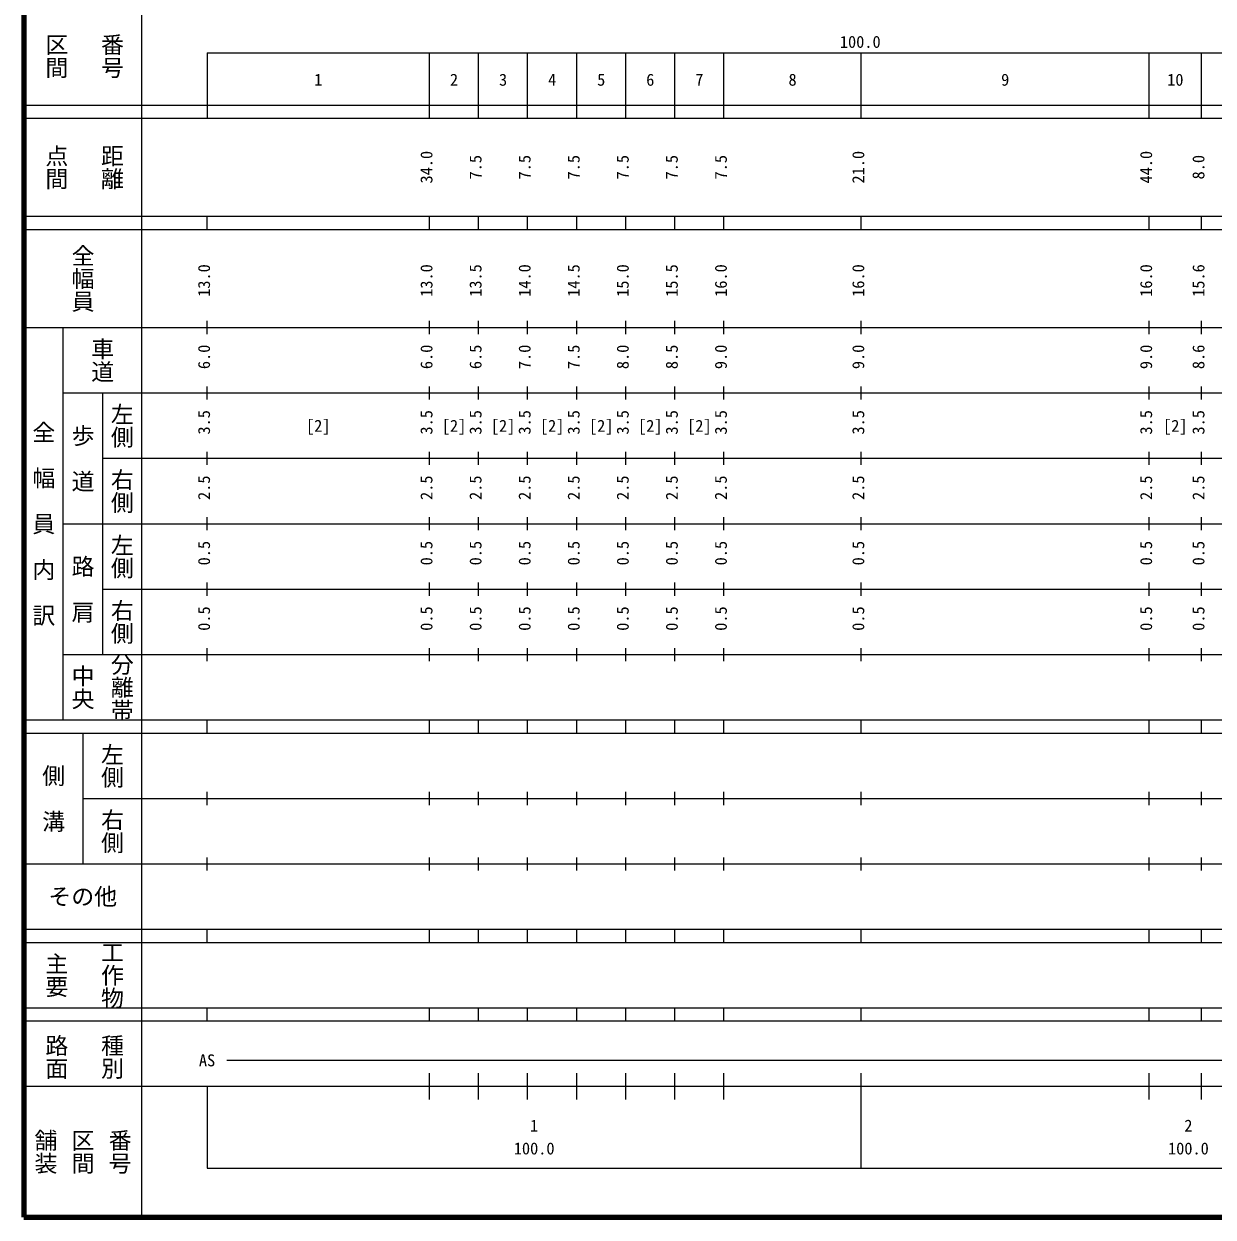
# Model space of a CAD drawing. Units: millimetres on the paper, enlarged 1000 times. Extents: x 40000 to 680000, y 20000 to 380000.
# Drawn here: x 40000 to 221781, y 20000 to 202409 of the extents above; entities that cross this region are included whole.
import ezdxf
from ezdxf.enums import TextEntityAlignment as Align

# ---------------------------------------------------------------- set-up
doc = ezdxf.new("R2010")
doc.units = ezdxf.units.MM
doc.header["$LTSCALE"] = 1000
doc.layers.add('M-TTL', color=2, linetype='Continuous', lineweight=140)
doc.layers.add('M-TTL-BAND', color=7, linetype='Continuous', lineweight=13)
doc.styles.add('@ＭＳ ゴシック', font='')
doc.styles.add('ＭＳ ゴシック', font='')
doc.styles.get('@ＭＳ ゴシック').set_extended_font_data('@MS Gothic')
doc.styles.get('ＭＳ ゴシック').set_extended_font_data('MS Gothic')

msp = doc.modelspace()

# ---------------------------------------------------------------- linework, layer by layer
at = {"layer": 'M-TTL'}
for p, q in [((40000, 380000), (40000, 20000)), ((40000, 20000), (680000, 20000))]:
    msp.add_line(p, q, dxfattribs=at)
at = {"layer": 'M-TTL-BAND'}
for p, q in [((58000, 370000), (58000, 20000)), ((68000, 198000), (579000, 198000)), ((68000, 198000), (68000, 188000)), ((102000, 188000), (102000, 198000)), ((109500, 188000), (109500, 198000)), ((117000, 188000), (117000, 198000)), ((124500, 188000), (124500, 198000)), ((132000, 188000), (132000, 198000)), ((139500, 188000), (139500, 198000)), ((147000, 188000), (147000, 198000)), ((168000, 188000), (168000, 198000)), ((212000, 188000), (212000, 198000)), ((220000, 188000), (220000, 198000)), ((40000, 190000), (579000, 190000)), ((40000, 188000), (579000, 188000)), ((40000, 173000), (579000, 173000)), ((68000, 171000), (68000, 173000)), ((102000, 171000), (102000, 173000)), ((109500, 171000), (109500, 173000)), ((117000, 171000), (117000, 173000)), ((124500, 171000), (124500, 173000)), ((132000, 171000), (132000, 173000)), ((139500, 171000), (139500, 173000)), ((147000, 171000), (147000, 173000)), ((168000, 171000), (168000, 173000)), ((212000, 171000), (212000, 173000)), ((220000, 171000), (220000, 173000)), ((40000, 171000), (579000, 171000)), ((68000, 155000), (68000, 157000)), ((102000, 155000), (102000, 157000)), ((109500, 155000), (109500, 157000)), ((117000, 155000), (117000, 157000)), ((124500, 155000), (124500, 157000)), ((132000, 155000), (132000, 157000)), ((139500, 155000), (139500, 157000)), ((147000, 155000), (147000, 157000)), ((168000, 155000), (168000, 157000)), ((212000, 155000), (212000, 157000)), ((220000, 155000), (220000, 157000)), ((40000, 156000), (579000, 156000)), ((46000, 96000), (46000, 156000)), ((46000, 146000), (579000, 146000)), ((52000, 146000), (52000, 106000)), ((68000, 145000), (68000, 147000)), ((102000, 145000), (102000, 147000)), ((109500, 145000), (109500, 147000)), ((117000, 145000), (117000, 147000)), ((124500, 145000), (124500, 147000)), ((132000, 145000), (132000, 147000)), ((139500, 145000), (139500, 147000)), ((147000, 145000), (147000, 147000)), ((168000, 145000), (168000, 147000)), ((212000, 145000), (212000, 147000)), ((220000, 145000), (220000, 147000)), ((68000, 135000), (68000, 137000)), ((102000, 135000), (102000, 137000)), ((109500, 135000), (109500, 137000)), ((117000, 135000), (117000, 137000)), ((124500, 135000), (124500, 137000)), ((132000, 135000), (132000, 137000)), ((139500, 135000), (139500, 137000)), ((147000, 135000), (147000, 137000)), ((168000, 135000), (168000, 137000)), ((212000, 135000), (212000, 137000)), ((220000, 135000), (220000, 137000)), ((52000, 136000), (579000, 136000)), ((46000, 126000), (579000, 126000)), ((68000, 125000), (68000, 127000)), ((102000, 125000), (102000, 127000)), ((109500, 125000), (109500, 127000)), ((117000, 125000), (117000, 127000)), ((124500, 125000), (124500, 127000)), ((132000, 125000), (132000, 127000)), ((139500, 125000), (139500, 127000)), ((147000, 125000), (147000, 127000)), ((168000, 125000), (168000, 127000)), ((212000, 125000), (212000, 127000)), ((220000, 125000), (220000, 127000)), ((68000, 115000), (68000, 117000)), ((102000, 115000), (102000, 117000)), ((109500, 115000), (109500, 117000)), ((117000, 115000), (117000, 117000)), ((124500, 115000), (124500, 117000)), ((132000, 115000), (132000, 117000)), ((139500, 115000), (139500, 117000)), ((147000, 115000), (147000, 117000)), ((168000, 115000), (168000, 117000)), ((212000, 115000), (212000, 117000)), ((220000, 115000), (220000, 117000)), ((52000, 116000), (579000, 116000)), ((46000, 106000), (579000, 106000)), ((68000, 105000), (68000, 107000)), ((102000, 105000), (102000, 107000)), ((109500, 105000), (109500, 107000)), ((117000, 105000), (117000, 107000)), ((124500, 105000), (124500, 107000)), ((132000, 105000), (132000, 107000)), ((139500, 105000), (139500, 107000)), ((147000, 105000), (147000, 107000)), ((168000, 105000), (168000, 107000)), ((212000, 105000), (212000, 107000)), ((220000, 105000), (220000, 107000)), ((40000, 96000), (579000, 96000)), ((68000, 94000), (68000, 96000)), ((102000, 94000), (102000, 96000)), ((109500, 94000), (109500, 96000)), ((117000, 94000), (117000, 96000)), ((124500, 94000), (124500, 96000)), ((132000, 94000), (132000, 96000)), ((139500, 94000), (139500, 96000)), ((147000, 94000), (147000, 96000)), ((168000, 94000), (168000, 96000)), ((212000, 94000), (212000, 96000)), ((220000, 94000), (220000, 96000)), ((40000, 94000), (579000, 94000)), ((49000, 94000), (49000, 74000)), ((49000, 84000), (579000, 84000)), ((68000, 83000), (68000, 85000)), ((102000, 83000), (102000, 85000)), ((109500, 83000), (109500, 85000)), ((117000, 83000), (117000, 85000)), ((124500, 83000), (124500, 85000)), ((132000, 83000), (132000, 85000)), ((139500, 83000), (139500, 85000)), ((147000, 83000), (147000, 85000)), ((168000, 83000), (168000, 85000)), ((212000, 83000), (212000, 85000)), ((220000, 83000), (220000, 85000)), ((68000, 73000), (68000, 75000)), ((102000, 73000), (102000, 75000)), ((109500, 73000), (109500, 75000)), ((117000, 73000), (117000, 75000)), ((124500, 73000), (124500, 75000)), ((132000, 73000), (132000, 75000)), ((139500, 73000), (139500, 75000)), ((147000, 73000), (147000, 75000)), ((168000, 73000), (168000, 75000)), ((212000, 73000), (212000, 75000)), ((220000, 73000), (220000, 75000)), ((40000, 74000), (579000, 74000)), ((40000, 64000), (579000, 64000)), ((68000, 62000), (68000, 64000)), ((102000, 62000), (102000, 64000)), ((109500, 62000), (109500, 64000)), ((117000, 62000), (117000, 64000)), ((124500, 62000), (124500, 64000)), ((132000, 62000), (132000, 64000)), ((139500, 62000), (139500, 64000)), ((147000, 62000), (147000, 64000)), ((168000, 62000), (168000, 64000)), ((212000, 62000), (212000, 64000)), ((220000, 62000), (220000, 64000)), ((40000, 62000), (579000, 62000)), ((40000, 52000), (579000, 52000)), ((68000, 50000), (68000, 52000)), ((102000, 50000), (102000, 52000)), ((109500, 50000), (109500, 52000)), ((117000, 50000), (117000, 52000)), ((124500, 50000), (124500, 52000)), ((132000, 50000), (132000, 52000)), ((139500, 50000), (139500, 52000)), ((147000, 50000), (147000, 52000)), ((168000, 50000), (168000, 52000)), ((212000, 50000), (212000, 52000)), ((220000, 50000), (220000, 52000)), ((40000, 50000), (579000, 50000)), ((71000, 44000), (563000, 44000)), ((102000, 38000), (102000, 42000)), ((109500, 38000), (109500, 42000)), ((117000, 38000), (117000, 42000)), ((124500, 38000), (124500, 42000)), ((132000, 38000), (132000, 42000)), ((139500, 38000), (139500, 42000)), ((147000, 38000), (147000, 42000)), ((168000, 27500), (168000, 42000)), ((212000, 38000), (212000, 42000)), ((220000, 38000), (220000, 42000)), ((40000, 40000), (579000, 40000)), ((68000, 40000), (68000, 27500)), ((68000, 27500), (579000, 27500))]:
    msp.add_line(p, q, dxfattribs=at)

# ---------------------------------------------------------------- texts
at = {"layer": 'M-TTL-BAND', "style": '@ＭＳ ゴシック'}
for s, p in [('番号', (53500, 197500)), ('区間', (45000, 197500)), ('点間', (45000, 180500)), ('距離', (53500, 180500)), ('全幅員', (49000, 163500)), ('車道', (52000, 151000)), ('左側', (55000, 141000)), ('全\u3000幅\u3000員\u3000内\u3000訳', (43000, 126000)), ('歩\u3000道', (49000, 136000)), ('右側', (55000, 131000)), ('左側', (55000, 121000)), ('路\u3000肩', (49000, 116000)), ('右側', (55000, 111000)), ('分離帯', (55000, 101000)), ('中央', (49000, 101000)), ('左側', (53500, 89000)), ('側\u3000溝', (44500, 84000)), ('右側', (53500, 79000)), ('主要', (45000, 57000)), ('工作物', (53500, 57000)), ('路面', (45000, 44500)), ('種別', (53500, 44500)), ('舗装', (43333, 30000)), ('区間', (49000, 30000)), ('番号', (54667, 30000))]:
    msp.add_text(s, height=2566, rotation=270, dxfattribs=at).set_placement(p, align=Align.MIDDLE_CENTER)
at = {"layer": 'M-TTL-BAND', "style": 'ＭＳ ゴシック'}
for s, p in [('100.0', (167844, 198195)), ('1', (85000, 192405)), ('2', (105750, 192405)), ('3', (113250, 192405)), ('4', (120750, 192405)), ('5', (128250, 192405)), ('6', (135750, 192405)), ('7', (143250, 192405)), ('8', (157500, 192405)), ('9', (190000, 192405)), ('10', (216000, 192405)), ('[2]', (85000, 139500)), ('[2]', (105750, 139500)), ('[2]', (113250, 139500)), ('[2]', (120750, 139500)), ('[2]', (128250, 139500)), ('[2]', (135750, 139500)), ('[2]', (143250, 139500)), ('[2]', (216000, 139500)), ('AS', (68000, 42500)), ('1', (118000, 32523)), ('2', (218000, 32523)), ('100.0', (118000, 29033)), ('100.0', (218000, 29033))]:
    msp.add_text(s, height=1833, dxfattribs=at).set_placement(p, align=Align.BOTTOM_CENTER)
for s, p in [('34.0', (103000, 180500)), ('21.0', (169000, 180500)), ('44.0', (213000, 180500)), ('7.5', (110500, 180500)), ('7.5', (118000, 180500)), ('7.5', (125500, 180500)), ('7.5', (133000, 180500)), ('7.5', (140500, 180500)), ('7.5', (148000, 180500)), ('8.0', (221000, 180500)), ('13.0', (69000, 163174)), ('13.0', (103000, 163174)), ('13.5', (110500, 163174)), ('14.0', (118000, 163174)), ('14.5', (125500, 163174)), ('15.0', (133000, 163174)), ('15.5', (140500, 163174)), ('16.0', (148000, 163174)), ('16.0', (169000, 163174)), ('16.0', (213000, 163174)), ('15.6', (221000, 163174)), ('6.0', (69000, 151500)), ('6.0', (103000, 151500)), ('7.0', (118000, 151500)), ('8.0', (133000, 151500)), ('9.0', (148000, 151500)), ('9.0', (169000, 151500)), ('9.0', (213000, 151500)), ('8.6', (221000, 151500)), ('6.5', (110500, 151500)), ('7.5', (125500, 151500)), ('8.5', (140500, 151500)), ('3.5', (69000, 141500)), ('3.5', (103000, 141500)), ('3.5', (110500, 141500)), ('3.5', (118000, 141500)), ('3.5', (125500, 141500)), ('3.5', (133000, 141500)), ('3.5', (140500, 141500)), ('3.5', (148000, 141500)), ('3.5', (169000, 141500)), ('3.5', (213000, 141500)), ('3.5', (221000, 141500)), ('2.5', (69000, 131500)), ('2.5', (103000, 131500)), ('2.5', (110500, 131500)), ('2.5', (118000, 131500)), ('2.5', (125500, 131500)), ('2.5', (133000, 131500)), ('2.5', (140500, 131500)), ('2.5', (148000, 131500)), ('2.5', (169000, 131500)), ('2.5', (213000, 131500)), ('2.5', (221000, 131500)), ('0.5', (69000, 121500)), ('0.5', (103000, 121500)), ('0.5', (110500, 121500)), ('0.5', (118000, 121500)), ('0.5', (125500, 121500)), ('0.5', (133000, 121500)), ('0.5', (140500, 121500)), ('0.5', (148000, 121500)), ('0.5', (169000, 121500)), ('0.5', (213000, 121500)), ('0.5', (221000, 121500)), ('0.5', (69000, 111500)), ('0.5', (103000, 111500)), ('0.5', (110500, 111500)), ('0.5', (118000, 111500)), ('0.5', (125500, 111500)), ('0.5', (133000, 111500)), ('0.5', (140500, 111500)), ('0.5', (148000, 111500)), ('0.5', (169000, 111500)), ('0.5', (213000, 111500)), ('0.5', (221000, 111500))]:
    msp.add_text(s, height=1833, rotation=90, dxfattribs=at).set_placement(p, align=Align.BOTTOM_CENTER)
msp.add_text('その他', height=2566, dxfattribs=at).set_placement((49000, 69000), align=Align.MIDDLE_CENTER)

doc.saveas('drawing.dxf')
